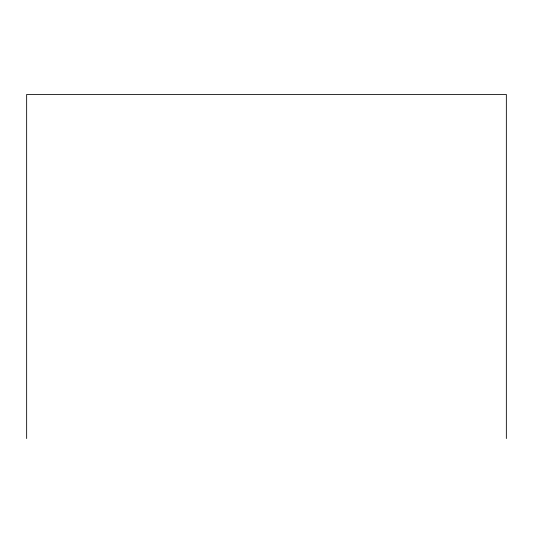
<?xml version="1.0" encoding="UTF-8"?>
<svg xmlns="http://www.w3.org/2000/svg" width="533" height="533" viewBox="0 0 533 533"><rect width="100%" height="100%" fill="white"/><g stroke="black" fill="none" stroke-linecap="round" stroke-linejoin="round"><path stroke-width="0.8" d="M506.35 438.539L506.35 94.461L26.65 94.461L26.65 438.539"/></g></svg>
